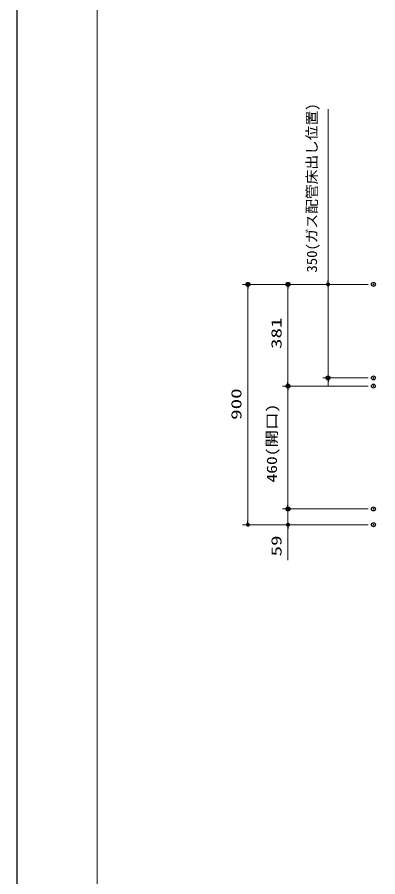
# Model space of a CAD drawing. Units: millimetres, scale not verified. Extents: x -9797 to 9797, y -4555 to 4555.
# Drawn here: x -9697 to -8347, y -333 to 2886 of the extents above; entities that cross this region are included whole.
import ezdxf
from ezdxf.enums import TextEntityAlignment as Align

# ---------------------------------------------------------------- set-up
doc = ezdxf.new("R2010")
doc.units = ezdxf.units.MM
doc.header["$LTSCALE"] = 30
doc.header["$PDMODE"] = 32
doc.header["$PDSIZE"] = 15
for name, color, linetype, lineweight in [('0-0_0', 7, 'Continuous', 25), ('0-2_寸法ﾚｲﾔｰ', 30, 'Continuous', 13), ('0-3_DEFPOINTS', 7, 'Continuous', 25), ('0-6_図面枠', 3, 'Continuous', 15)]:
    doc.layers.add(name, color=color, linetype=linetype, lineweight=lineweight)
doc.styles.add('ＭＳ ゴシック', font='')
doc.styles.get('ＭＳ ゴシック').set_extended_font_data('MS Gothic')

# ---------------------------------------------------------------- blocks, each defined once
blk = doc.blocks.new('_DOT')
at = {"layer": '0-0_0', "color": 30}
blk.add_line((-15, 0), (-30, 0), dxfattribs=at)
for points in [[(0, 0), (-15, 0), (-14.88, 1.88)], [(0, 0), (-14.88, -1.88), (-15, 0)], [(0, 0), (-14.88, 1.88), (-14.53, 3.73)], [(0, 0), (-14.53, -3.73), (-14.88, -1.88)], [(0, 0), (-14.53, 3.73), (-13.95, 5.52)], [(0, 0), (-13.95, -5.52), (-14.53, -3.73)], [(0, 0), (-13.95, 5.52), (-13.14, 7.23)], [(0, 0), (-13.14, -7.23), (-13.95, -5.52)], [(0, 0), (-13.14, 7.23), (-12.14, 8.82)], [(0, 0), (-12.14, -8.82), (-13.14, -7.23)], [(0, 0), (-12.14, 8.82), (-10.93, 10.27)], [(0, 0), (-10.93, -10.27), (-12.14, -8.82)], [(0, 0), (-10.93, 10.27), (-9.56, 11.56)], [(0, 0), (-9.56, -11.56), (-10.93, -10.27)], [(0, 0), (-9.56, 11.56), (-8.04, 12.66)], [(0, 0), (-8.04, -12.66), (-9.56, -11.56)], [(0, 0), (-8.04, 12.66), (-6.39, 13.57)], [(0, 0), (-6.39, -13.57), (-8.04, -12.66)], [(0, 0), (-6.39, 13.57), (-4.64, 14.27)], [(0, 0), (-4.64, -14.27), (-6.39, -13.57)], [(0, 0), (-4.64, 14.27), (-2.81, 14.73)], [(0, 0), (-2.81, -14.73), (-4.64, -14.27)], [(0, 0), (-2.81, 14.73), (-0.94, 14.97)], [(0, 0), (-0.94, -14.97), (-2.81, -14.73)], [(0, 0), (-0.94, 14.97), (0.94, 14.97)], [(0, 0), (0.94, -14.97), (-0.94, -14.97)], [(0, 0), (0.94, 14.97), (2.81, 14.73)], [(0, 0), (2.81, 14.73), (4.64, 14.27)], [(0, 0), (4.64, 14.27), (6.39, 13.57)], [(0, 0), (6.39, 13.57), (8.04, 12.66)], [(0, 0), (8.04, 12.66), (9.56, 11.56)], [(0, 0), (9.56, 11.56), (10.93, 10.27)], [(0, 0), (10.93, 10.27), (12.14, 8.82)], [(0, 0), (12.14, 8.82), (13.14, 7.23)], [(0, 0), (13.14, 7.23), (13.95, 5.52)], [(0, 0), (13.95, 5.52), (14.53, 3.73)], [(0, 0), (14.53, 3.73), (14.88, 1.88)], [(0, 0), (14.88, 1.88), (15, 0)], [(0, 0), (2.81, -14.73), (0.94, -14.97)], [(0, 0), (4.64, -14.27), (2.81, -14.73)], [(0, 0), (6.39, -13.57), (4.64, -14.27)], [(0, 0), (8.04, -12.66), (6.39, -13.57)], [(0, 0), (9.56, -11.56), (8.04, -12.66)], [(0, 0), (10.93, -10.27), (9.56, -11.56)], [(0, 0), (12.14, -8.82), (10.93, -10.27)], [(0, 0), (13.14, -7.23), (12.14, -8.82)], [(0, 0), (13.95, -5.52), (13.14, -7.23)], [(0, 0), (14.53, -3.73), (13.95, -5.52)], [(0, 0), (14.88, -1.88), (14.53, -3.73)], [(0, 0), (15, 0), (14.88, -1.88)]]:
    blk.add_solid(points, dxfattribs=at)

msp = doc.modelspace()

# ---------------------------------------------------------------- linework, layer by layer
at = {"layer": '0-2_寸法ﾚｲﾔｰ'}
for p, q in [((-8533.51, 1885), (-8533.51, 2541.29)), ((-8533.51, 1900), (-8533.51, 1915)), ((-8383.51, 1885), (-8853.51, 1885)), ((-8833.51, 1000), (-8833.51, 1870)), ((-8383.51, 1885), (-8703.51, 1885)), ((-8683.51, 1519), (-8683.51, 1870)), ((-8383.51, 1885), (-8553.51, 1885)), ((-8533.51, 1885), (-8533.51, 1535)), ((-8383.51, 1535), (-8553.51, 1535)), ((-8533.51, 1520), (-8533.51, 1505)), ((-8383.51, 1504), (-8703.51, 1504)), ((-8383.51, 1504), (-8703.51, 1504)), ((-8683.51, 1059), (-8683.51, 1489)), ((-8683.51, 1059), (-8683.51, 1074)), ((-8383.51, 1044), (-8703.51, 1044)), ((-8383.51, 1044), (-8703.51, 1044)), ((-8683.51, 985), (-8683.51, 1044)), ((-8383.51, 985), (-8853.51, 985)), ((-8383.51, 985), (-8703.51, 985)), ((-8683.51, 985), (-8683.51, 852.14)), ((-8683.51, 970), (-8683.51, 955))]:
    msp.add_line(p, q, dxfattribs=at)
at = {"layer": '0-3_DEFPOINTS'}
msp.add_line((-9697.23, -4455), (-9697.23, 4455), dxfattribs=at)
for p in [(-8833.51, 1885), (-8683.51, 1885), (-8363.51, 1885), (-8363.51, 1885), (-8533.51, 1535), (-8363.51, 1535), (-8683.51, 1504), (-8363.51, 1504), (-8683.51, 1044), (-8363.51, 1044), (-8363.51, 985), (-8363.51, 985)]:
    msp.add_point(p, dxfattribs=at)
at = {"layer": '0-6_図面枠'}
msp.add_lwpolyline([(-9397.23, -4155), (2602.77, -4155), (2602.77, 4155), (-9397.23, 4155)], close=True, dxfattribs=at)

# ---------------------------------------------------------------- block references
at = {"layer": '0-2_寸法ﾚｲﾔｰ', "xscale": 0.5, "yscale": 0.5}
for p, rotation in [((-8533.51, 1885), 270), ((-8833.51, 1885), 90), ((-8683.51, 1885), 90), ((-8683.51, 1504), 270), ((-8533.51, 1535), 90), ((-8683.51, 1504), 90), ((-8683.51, 1044), 270), ((-8683.51, 1044), 270), ((-8833.51, 985), 270), ((-8683.51, 985), 90)]:
    msp.add_blockref('_DOT', p, dxfattribs=dict(at, rotation=rotation))

# ---------------------------------------------------------------- texts
at = {"layer": '0-2_寸法ﾚｲﾔｰ', "style": 'ＭＳ ゴシック'}
for s, height, width, p in [('350(ガス配管床出し位置)', 38.48, 1.05, (-8563.26, 1929.29)), ('381', 38.49, 1.5, (-8696.11, 1643.07)), ('900', 38.49, 1.5, (-8846.11, 1377.86)), ('460(開口)', 38.49, 1.25, (-8713.26, 1143.14)), ('59', 38.49, 1.5, (-8696.11, 866.43))]:
    msp.add_text(s, height=height, rotation=90, dxfattribs=dict(at, width=width)).set_placement(p, align=Align.BOTTOM_LEFT)

doc.saveas('drawing.dxf')
